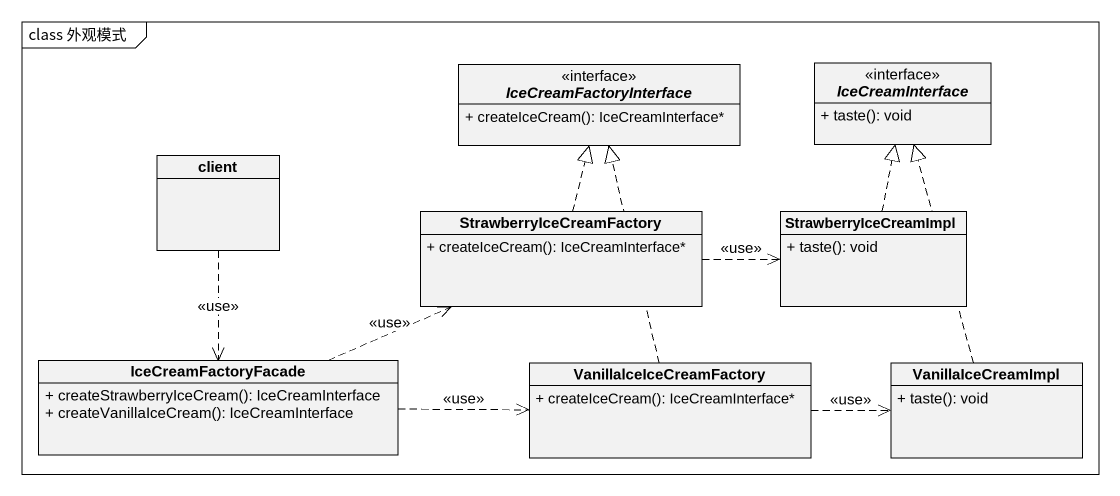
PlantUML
@startuml
mainframe class 外观模式
hide circle
hide empty members
skinparam classAttributeIconSize 0
interface IceCreamFactoryInterface {
  + createIceCream(): IceCreamInterface*
}
interface IceCreamInterface {
  + taste(): void
}
class client
class StrawberryIceCreamFactory {
  + createIceCream(): IceCreamInterface*
}
class StrawberryIceCreamImpl {
  + taste(): void
}
class IceCreamFactoryFacade {
  + createStrawberryIceCream(): IceCreamInterface
  + createVanillaIceCream(): IceCreamInterface
}
class VanillalceIceCreamFactory {
  + createIceCream(): IceCreamInterface*
}
class VanillaIceCreamImpl {
  + taste(): void
}
client ..> IceCreamFactoryFacade : <<use>>
StrawberryIceCreamFactory .up.|> IceCreamFactoryInterface
StrawberryIceCreamFactory .right.> StrawberryIceCreamImpl : <<use>>
StrawberryIceCreamImpl .up.|> IceCreamInterface
IceCreamFactoryFacade .right.> StrawberryIceCreamFactory : <<use>>
IceCreamFactoryFacade .right.> VanillalceIceCreamFactory : <<use>>
VanillalceIceCreamFactory .up.|> IceCreamFactoryInterface
VanillalceIceCreamFactory .right.> VanillaIceCreamImpl : <<use>>
VanillaIceCreamImpl .up.|> IceCreamInterface
@enduml
